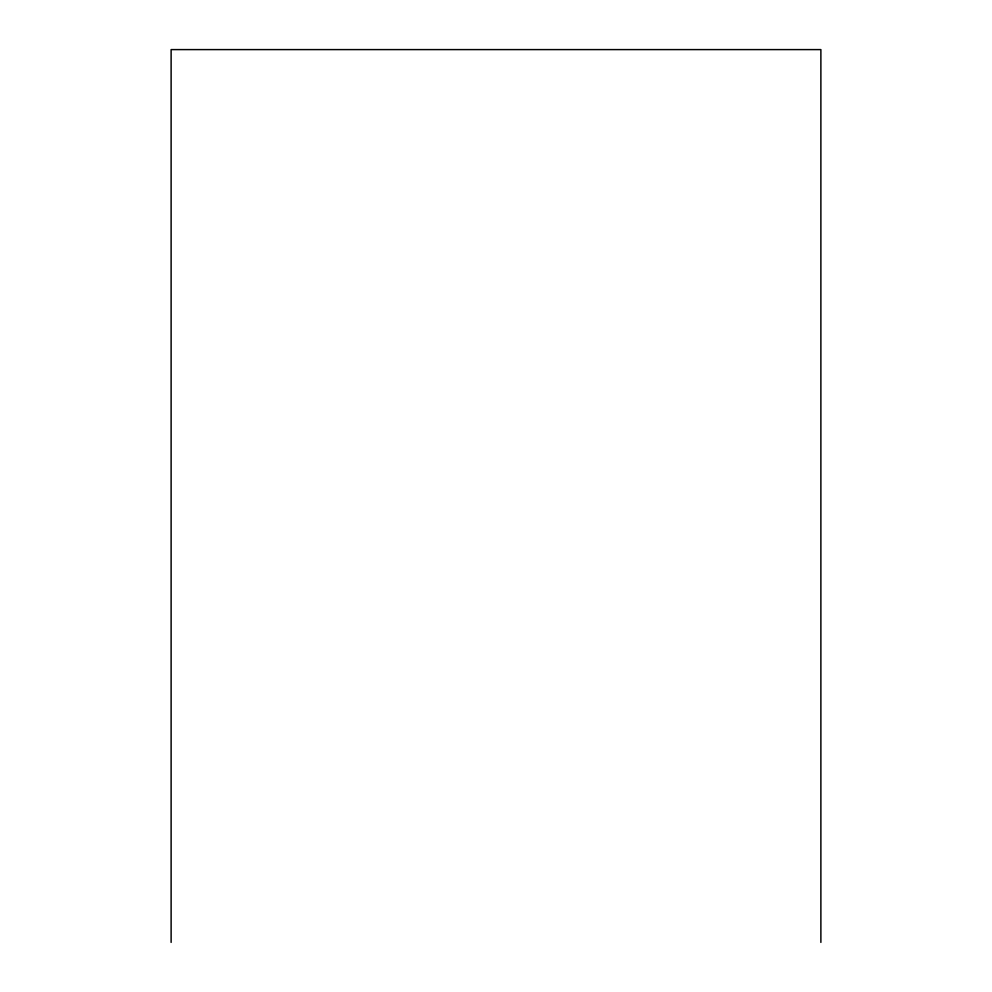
<?xml version="1.0" encoding="UTF-8"?>
<svg xmlns="http://www.w3.org/2000/svg" width="992" height="992" viewBox="0 0 992 992"><rect width="100%" height="100%" fill="white"/><g stroke="black" fill="none" stroke-linecap="round" stroke-linejoin="round"><path stroke-width="1.49" d="M820.88 942.4L820.88 49.6L171.12 49.6L171.12 942.4"/></g></svg>
